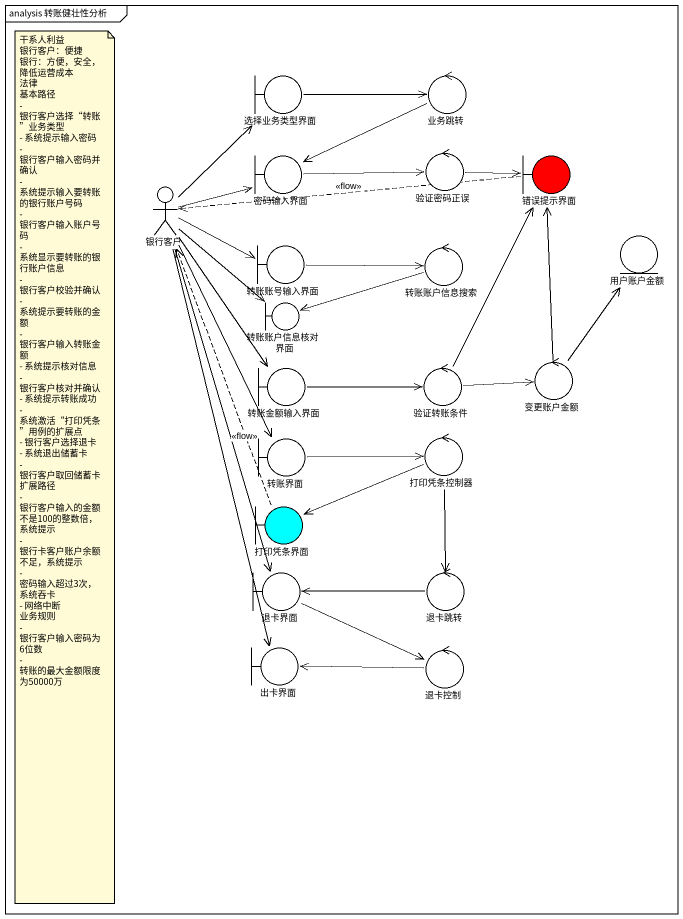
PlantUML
@startuml
mainframe analysis 转账健壮性分析
boundary 选择业务类型界面
control 业务跳转
actor 银行客户
boundary 密码输入界面
control 验证密码正误
boundary 错误提示界面 #FF0000
boundary 转账账号输入界面
control 转账账户信息搜索
entity 用户账户金额
boundary 转账账户信息核对界面
boundary 转账金额输入界面
control 验证转账条件
control 变更账户金额
boundary 转账界面
control 打印凭条控制器
boundary 打印凭条界面 #00FFFF
boundary 退卡界面
control 退卡跳转
boundary 出卡界面
control 退卡控制
选择业务类型界面 -right-> 业务跳转
业务跳转 -left-> 密码输入界面
银行客户 -up-> 选择业务类型界面
银行客户 -up-> 密码输入界面
银行客户 -right-> 转账账号输入界面
银行客户 -right-> 转账账户信息核对界面
银行客户 --> 转账金额输入界面
银行客户 --> 转账界面
银行客户 --> 退卡界面
银行客户 --> 出卡界面
密码输入界面 -right-> 验证密码正误
验证密码正误 -right-> 错误提示界面
错误提示界面 .left.> 银行客户 : <<flow>>
转账账号输入界面 -right-> 转账账户信息搜索
转账账户信息搜索 -left-> 转账账户信息核对界面
转账金额输入界面 -right-> 验证转账条件
验证转账条件 -up-> 错误提示界面
验证转账条件 -right-> 变更账户金额
变更账户金额 -up-> 错误提示界面
变更账户金额 -up-> 用户账户金额
转账界面 -right-> 打印凭条控制器
打印凭条控制器 -left-> 打印凭条界面
打印凭条控制器 --> 退卡跳转
打印凭条界面 .up.> 银行客户 : <<flow>>
退卡界面 -right-> 退卡控制
退卡跳转 -left-> 退卡界面
退卡控制 -left-> 出卡界面
note as N1
  干系人利益
  银行客户：便捷
  银行：方便，安全，降低运营成本
  法律
  基本路径
  - 银行客户选择“转账”业务类型
  - 系统提示输入密码
  - 银行客户输入密码并确认
  - 系统提示输入要转账的银行账户号码
  - 银行客户输入账户号码
  - 系统显示要转账的银行账户信息
  - 银行客户校验并确认
  - 系统提示要转账的金额
  - 银行客户输入转账金额
  - 系统提示核对信息
  - 银行客户核对并确认
  - 系统提示转账成功
  - 系统激活“打印凭条”用例的扩展点
  - 银行客户选择退卡
  - 系统退出储蓄卡
  - 银行客户取回储蓄卡
  扩展路径
  - 银行客户输入的金额不是100的整数倍，系统提示
  - 银行卡客户账户余额不足，系统提示
  - 密码输入超过3次，系统吞卡
  - 网络中断
  业务规则
  - 银行客户输入密码为6位数
  - 转账的最大金额限度为50000万
end note
@enduml
